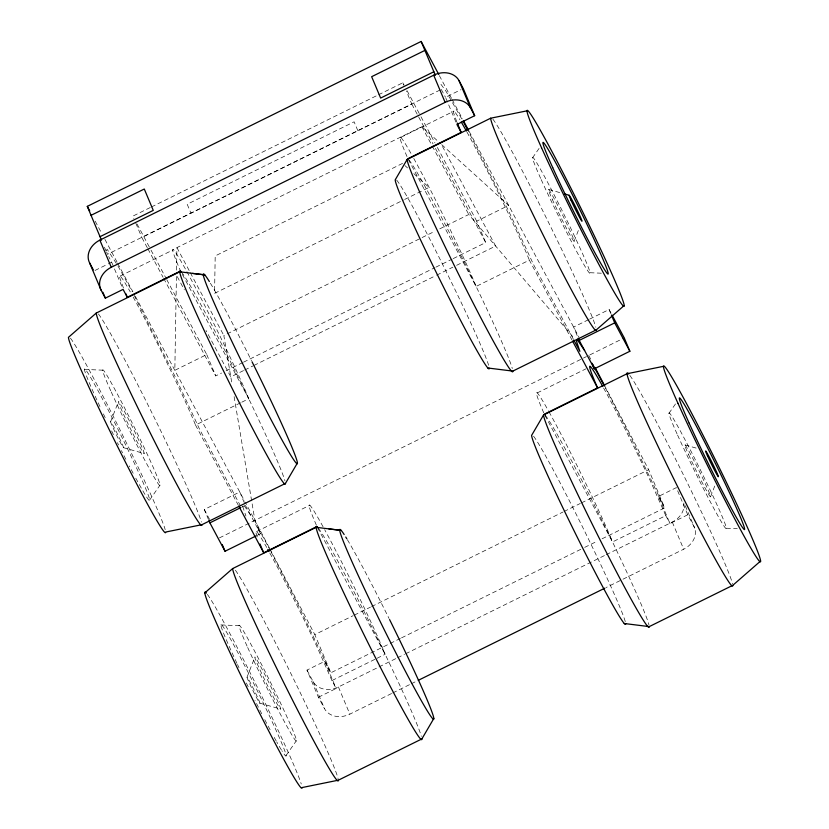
<?xml version="1.0" encoding="UTF-8"?>
<svg xmlns="http://www.w3.org/2000/svg" width="829" height="829" viewBox="0 0 829 829"><rect width="100%" height="100%" fill="white"/><g stroke="black" fill="none" stroke-linecap="round" stroke-linejoin="round"><path stroke-width="0.62" stroke-dasharray="4.14 3.11" d="M176.536 270.088L176.929 247.622L421.857 126.63L440.365 143.417M110.589 421.754L118.412 401.754M247.001 677.262L254.814 657.262M574.186 241.146L578.777 229.384M710.588 496.654L715.189 484.892M106.267 250.804L107.128 249.249L117.303 264.897M149.676 499.991L160.038 485.1M532.55 157.8L540.156 146.878M286.078 755.499L296.45 740.608M668.962 413.308L675.873 403.381M150.236 207.551L132.858 216.141L133.852 218.514M151.396 206.981L377.34 95.356M378.501 94.786L402.832 82.765L404.044 85.035M440.126 89.967L107.438 254.316L106.661 251.975M147.293 247.716L141.842 237.508L411.816 104.133L406.324 91.076M95.034 270.451L107.231 264.42M108.34 263.871L111.666 262.233L108.651 256.575M455.929 122.101L445.505 97.304L461.038 89.636M120.195 276.026L173.427 249.726M400.801 137.396L454.033 111.107M402.542 163.396L215.198 255.943L214.556 293.362L403.505 200.017M404.666 199.447L429.007 187.416L413.132 173.012M231.654 381.951L223.84 335.507L435.111 231.136M439.753 228.845L468.779 214.504L574.497 338.688M166.774 279.674L206.753 354.553L174.826 370.325L176.453 275.083L184.307 289.787M453.266 258.575L485.711 242.545L476.727 221.177L508.664 205.405L441.287 144.256L495.628 246.047L453.991 266.617M163.645 278.347L215.737 375.92L221.53 373.06M226.162 370.77L242.379 362.75M243.539 362.18L434.728 267.736M435.888 267.156L452.106 259.145M243.519 370.594L230.794 376.874L206.038 330.502M244.679 370.024L252.772 366.024M253.923 365.454L435.494 275.756M436.645 275.187L452.841 267.187M133.158 297.051A89.646 3.927 63.7 0 1 195.52 425.059L240.648 402.759M241.809 402.189L248.752 398.759A89.646 3.927 63.7 0 0 192.193 281.466A89.646 3.927 63.7 0 0 180.546 271M410.894 153.303A89.646 3.927 63.7 0 0 407.92 158.681L476.115 286.43L529.358 260.14L571.979 339.983M208.483 519.524L204.276 509.503L239.768 491.97L244.907 504.219M588.486 319.704L573.606 327.051L578.279 338.18M589.626 319.134L609.097 309.518L611.522 314.067M241.944 507.027L244.234 505.887M219.436 537.897L586.445 356.584M589.906 354.874L624.247 337.911M256.607 531.534L309.839 505.234M537.213 392.915L585.813 368.905M257.104 535.41L260.534 533.721L254.917 520.363L245.218 502.198M400.397 638.423L330.854 672.785L314.813 634.62L353.061 615.719M354.221 615.149L370.449 607.139M371.61 606.559L562.87 512.073M564.031 511.503L580.259 503.483M581.419 502.913L648.651 469.701L605.533 387.433M391.578 693.521L349.848 714.132A19.813 16.072 -22.8 0 1 324.522 708.702L318.409 697.251L306.989 670.091L324.73 661.324L330.854 672.785M687.738 514.799L669.987 523.565L658.578 496.405L676.319 487.639L687.738 514.799L693.852 526.249A19.813 16.072 -22.8 0 1 683.687 549.212L606.02 587.585M401.557 637.853L583.554 547.948M584.704 547.378L597.46 541.078M602.092 538.788L664.692 507.866L648.651 469.701M318.409 697.251L336.149 688.484L331.921 680.568L375.9 658.837M377.06 658.267L385.164 654.268A89.646 3.927 63.7 0 0 324.657 529.658M544.933 415.329L612.527 541.948L665.76 515.648L651.449 483.255A89.646 3.927 63.7 0 0 603.398 387.651M306.989 670.091L313.103 681.552A19.813 16.072 -22.8 0 0 338.429 686.972L377.837 667.511M378.998 666.93L396.386 658.34M397.547 657.77L404.5 654.34M405.661 653.76L605.035 555.275M606.196 554.694L672.267 522.052A19.813 16.072 -22.8 0 0 683.79 503.068M392.739 692.951L410.127 684.36M411.277 683.78L417.08 680.92M589.947 272.72L602.082 273.238M84.444 369.402L102.641 370.18M726.359 528.228L737.282 528.695M220.856 624.911L239.053 625.698M548.725 189.437L560.808 192.888M685.137 444.945L697.22 448.396M123.324 447.608A14.539 0.642 63.7 0 0 115.314 429.816A14.539 0.642 63.7 0 0 112.537 426.666A14.539 0.642 63.7 0 0 123.324 447.608L143.863 453.463A29.077 1.275 63.7 0 0 127.853 417.889A29.077 1.275 63.7 0 0 122.298 411.578A29.077 1.275 63.7 0 0 143.863 453.463M259.726 703.116A14.539 0.642 63.7 0 0 251.726 685.334A14.539 0.642 63.7 0 0 248.949 682.174A14.539 0.642 63.7 0 0 259.726 703.116L280.275 708.971A29.077 1.275 63.7 0 0 264.264 673.397A29.077 1.275 63.7 0 0 258.71 667.086A29.077 1.275 63.7 0 0 280.275 708.971M405.029 165.655L407.526 167.924M440.966 84.33L445.878 91.055L462.354 120.008M244.203 505.659L250.762 515.41M117.967 266.016L132.163 291.601M258.192 528.135L270.358 550.518M439.36 75.605L451.525 98.382M452.126 99.521L462.458 118.879M469.152 131.396L579.056 337.279M441.277 89.397L445.505 97.304M658.578 496.405L664.692 507.866M573.171 338.802L533.596 264.679L508.996 211.737L468.385 131.231M665.76 515.648L669.987 523.565M407.07 90.703L420.396 115.666M421.008 116.806L434.935 142.899M437.36 147.438L476.727 221.177M411.816 104.133L433.018 143.842M435.443 148.381L485.711 242.545M421.857 126.63L431.608 144.888M432.22 146.028L468.779 214.504M176.929 247.622L189.717 271.591M190.328 272.731L223.84 335.507M182.37 274.43L248.752 398.759M317.559 527.658L385.164 654.268M137.096 224.079L150.422 249.042M151.023 250.171L166.173 278.534M147.894 248.845L163.033 277.218M95.19 221.167L101.874 233.695M104.92 239.384L117.076 262.161M117.687 263.301L132.878 291.767M135.314 296.316L244.617 501.058M245.374 505.327L260.534 533.721M240.545 506.001L199.758 429.598L175.157 376.656L133.355 293.87M195.52 425.059L238.141 504.902M204.276 509.503L209.737 519.721M588.756 355.444L591.16 360.014M605.388 387.868L630.786 437.432L662.796 504.322M269.29 547.782L254.917 520.363L233.996 395.92M269.891 548.922L314.813 634.62M270.948 551.658L296.948 602.351L328.958 669.241M331.921 680.568L317.611 648.174A89.646 3.927 63.7 0 0 269.56 552.57M609.097 309.518L610.963 313.973M685.262 505.742L694.692 528.177M672.267 522.052L683.687 549.212M402.832 82.765L403.837 85.138M357.817 130.619L354.118 121.811L187.199 204.266L190.898 213.084M206.753 354.553L215.737 375.92M338.429 686.972L349.848 714.132M324.73 661.324L336.149 688.484M135.852 223.26L141.842 237.508M313.103 681.552L324.522 708.702M111.666 262.233L122.588 288.202M104.475 247.26L105.957 250.783M456.789 121.884L453.39 112.267A89.646 3.927 63.7 0 1 459.971 119.822M123.438 287.964L119.552 277.187A89.646 3.927 63.7 0 1 130.288 291.932M242.679 506.312L245.923 516.021M181.406 272.067A118.868 5.212 63.7 0 1 235.467 371.63A118.868 5.212 63.7 0 1 284.927 480.83M98.402 313.953A118.868 5.212 63.7 0 1 152.919 414.873A118.868 5.212 63.7 0 1 201.406 522.094M70.434 338.17A109.355 4.798 63.7 0 1 120.588 431.018A109.355 4.798 63.7 0 1 165.189 529.658M93.718 392.956A73.346 3.212 63.7 0 1 95.812 386.615A73.346 3.212 63.7 0 1 143.106 482.551A73.346 3.212 63.7 0 1 134.992 476.696M133.158 473.266A73.346 3.212 63.7 0 1 129.314 465.971M125.853 459.297A73.346 3.212 63.7 0 1 121.397 450.572M118.557 444.935A73.346 3.212 63.7 0 1 117.428 442.676M113.449 434.655A73.346 3.212 63.7 0 1 110.63 428.904M105.179 417.64A73.346 3.212 63.7 0 1 102.568 412.148M99.946 406.552A73.346 3.212 63.7 0 1 94.257 394.169M210.39 283.228A105.791 4.642 63.7 0 1 251.488 360.688M408.78 159.738A118.868 5.212 63.7 0 1 462.841 259.311A118.868 5.212 63.7 0 1 512.301 368.501M492.83 119.107A118.868 5.212 63.7 0 1 547.347 220.027A118.868 5.212 63.7 0 1 595.823 327.237M396.666 180.121A105.791 4.642 63.7 0 1 444.157 267.487A105.791 4.642 63.7 0 1 488.613 365.257M543.741 412.832A89.646 3.927 63.7 0 1 548.415 410.78M548.985 411.806A89.646 3.927 63.7 0 1 612.527 541.948M413.764 158.432A89.646 3.927 63.7 0 1 476.115 286.43M466.996 132.132A89.646 3.927 63.7 0 1 529.358 260.14M316.367 525.151A89.646 3.927 63.7 0 1 324.025 528.508M257.249 536.902A89.646 3.927 63.7 0 1 266.7 547.441M545.181 415.246A118.868 5.212 63.7 0 1 600.403 517.161A118.868 5.212 63.7 0 1 648.993 625.087M629.833 375.392A118.868 5.212 63.7 0 1 685.894 479.867A118.868 5.212 63.7 0 1 732.515 583.823M533.534 436.189A105.791 4.642 63.7 0 1 582.683 527.254A105.791 4.642 63.7 0 1 625.367 622.019M318.336 528.197A118.868 5.212 63.7 0 1 372.853 629.118A118.868 5.212 63.7 0 1 421.339 736.339M235.405 570.238A118.868 5.212 63.7 0 1 291.466 674.713A118.868 5.212 63.7 0 1 338.087 778.669M207.385 594.393A109.355 4.798 63.7 0 1 256.845 686.205A109.355 4.798 63.7 0 1 301.248 783.996M236.918 663.262A73.346 3.212 63.7 0 1 225.25 630.019A73.346 3.212 63.7 0 1 269.643 716.349A73.346 3.212 63.7 0 1 281.891 750.742M281.363 749.872A73.346 3.212 63.7 0 1 276.793 742.017M276.244 741.043A73.346 3.212 63.7 0 1 273.301 735.717M270.099 729.758A73.346 3.212 63.7 0 1 264.005 718.173M261.726 713.748A73.346 3.212 63.7 0 1 258.938 708.308M258.379 707.199A73.346 3.212 63.7 0 1 254.969 700.443M248.161 686.713A73.346 3.212 63.7 0 1 245.384 681.013M238.98 667.656A73.346 3.212 63.7 0 1 237.477 664.464M347.351 539.658A105.791 4.642 63.7 0 1 389.019 618.444M111.273 391.972A64.548 2.829 63.7 0 0 159.147 484.955A64.548 2.829 63.7 0 0 123.594 405.992A64.548 2.829 63.7 0 0 111.273 391.972M541.192 179.592A64.548 2.829 63.7 0 0 589.056 272.575A64.548 2.829 63.7 0 0 553.513 193.613A64.548 2.829 63.7 0 0 541.192 179.592M552.218 199.188A29.077 1.275 63.7 0 0 573.782 241.084A29.077 1.275 63.7 0 0 557.762 205.509A29.077 1.275 63.7 0 0 552.218 199.188M677.594 435.101A64.548 2.829 63.7 0 0 725.468 528.083A64.548 2.829 63.7 0 0 689.915 449.121A64.548 2.829 63.7 0 0 677.594 435.101M688.619 454.706A29.077 1.275 63.7 0 0 710.184 496.592A29.077 1.275 63.7 0 0 694.174 461.017A29.077 1.275 63.7 0 0 688.619 454.706M247.684 647.49A64.548 2.829 63.7 0 0 295.549 740.473A64.548 2.829 63.7 0 0 260.005 661.501A64.548 2.829 63.7 0 0 247.684 647.49"/><path stroke-width="1.24" d="M526.912 110.858L490.654 118.215L407.132 159.479L395.195 179.883A105.791 4.642 63.7 0 0 442.769 285.559A105.791 4.642 63.7 0 0 489.276 368.221M203.323 274.679L179.758 271.808L96.237 313.072L68.434 337.351A109.355 4.798 63.7 0 0 117.604 446.593A109.355 4.798 63.7 0 0 165.676 532.042L201.934 524.684L285.456 483.421L297.393 463.017M663.324 366.366L627.066 373.724L543.544 414.987L531.607 435.391A105.791 4.642 63.7 0 0 579.181 541.068A105.791 4.642 63.7 0 0 625.677 623.729M206.359 593.098A109.355 4.798 63.7 0 0 247.664 689.293A109.355 4.798 63.7 0 0 302.088 787.55L338.346 780.193L421.868 738.929L433.805 718.525M204.846 592.859L232.638 568.58L316.17 527.317L339.724 530.187M487.804 367.993L512.83 371.102L596.362 329.838L624.154 305.549M624.216 623.501L649.242 626.61L732.763 585.347L760.566 561.057M101.511 240.203L87.294 206.369L421.132 41.45L438.759 74.465M91.055 215.312L144.287 189.022L153.261 210.379L100.029 236.679M424.894 50.393L371.651 76.693L380.635 98.06L433.868 71.76M180.546 271L127.314 297.3L123.086 289.383L105.345 298.15L101.117 290.233L89.698 263.083A19.813 16.072 -22.8 0 1 99.863 240.12L433.702 75.201A19.813 16.072 -22.8 0 1 459.028 80.631L463.256 88.548L474.665 115.697L456.924 124.464L461.152 132.381L407.92 158.681M101.117 290.233A19.813 16.072 -22.8 0 1 111.283 267.28L445.121 102.361A19.813 16.072 -22.8 0 1 470.447 107.78L474.665 115.697M255.954 535.98L225.042 551.244L209.892 522.861L240.804 507.586M612.123 315.196L624.247 337.911L629.864 351.268L594.372 368.801L579.212 340.408L614.703 322.875L611.429 315.082M238.752 506.042L263.715 552.808L316.958 526.508M544.321 414.189L597.564 387.889A89.646 3.927 63.7 0 1 602.807 386.563M418.241 680.35L604.859 588.155M192.483 273.415L204.784 274.907M328.885 528.923L341.196 530.415M564.435 193.913L569.274 195.292M584.6 350.491L577.378 339.838L576.518 341.393L579.865 351.341L573.772 339.942M462.965 121.117L467.784 130.091M592.642 364.325L604.196 385.599M614.703 322.875L629.864 351.268M463.68 121.148L468.54 130.257M572.59 341.123L597.564 387.889M87.294 206.369L89.719 210.929M89.698 263.083L93.325 269.86M595.346 368.014L604.932 386.293M592.03 363.216L594.372 368.801M578.279 338.18L579.212 340.408M459.028 80.631L470.447 107.78M421.132 41.45L435.349 75.284M433.702 75.201L445.121 102.361M99.863 240.12L111.283 267.28M222.245 544.57L225.042 551.244M208.949 520.633L209.892 522.861M102.858 292.243L105.345 298.15M457.276 123.044L461.152 132.381M125.863 293.798L127.314 297.3M285.456 483.421A118.868 5.212 63.7 0 1 226.307 376.615A118.868 5.212 63.7 0 1 181.406 272.067M201.934 524.684A118.868 5.212 63.7 0 1 149.686 431.805A118.868 5.212 63.7 0 1 96.237 313.072M252.047 361.807A105.791 4.642 63.7 0 1 296.502 463.38A105.791 4.642 63.7 0 1 234.068 345.994A105.791 4.642 63.7 0 1 209.354 281.539M512.83 371.102A118.868 5.212 63.7 0 1 460.582 278.212A118.868 5.212 63.7 0 1 407.132 159.479M596.362 329.838A118.868 5.212 63.7 0 1 544.104 236.949A118.868 5.212 63.7 0 1 490.654 118.215M461.266 122.018A89.646 3.927 63.7 0 1 466.395 131.055M263.715 552.808A89.646 3.927 63.7 0 1 260.005 544.031M267.808 549.409A89.646 3.927 63.7 0 1 268.969 551.482M649.242 626.61A118.868 5.212 63.7 0 1 596.994 533.721A118.868 5.212 63.7 0 1 543.544 414.987M732.763 585.347A118.868 5.212 63.7 0 1 673.614 478.54A118.868 5.212 63.7 0 1 628.714 373.983M421.868 738.929A118.868 5.212 63.7 0 1 362.719 632.123A118.868 5.212 63.7 0 1 317.818 527.576M338.346 780.193A118.868 5.212 63.7 0 1 286.088 687.314A118.868 5.212 63.7 0 1 232.638 568.58M389.578 619.574A105.791 4.642 63.7 0 1 432.997 718.95A105.791 4.642 63.7 0 1 372.335 605.367A105.791 4.642 63.7 0 1 344.159 534.529M345.766 537.047A105.791 4.642 63.7 0 1 346.802 538.746M541.544 147.78A109.355 4.798 63.7 0 0 622.641 305.31A109.355 4.798 63.7 0 0 562.414 171.52A109.355 4.798 63.7 0 0 541.544 147.78M552.736 167.676A73.346 3.212 63.7 0 0 607.129 273.342A73.346 3.212 63.7 0 0 566.735 183.603A73.346 3.212 63.7 0 0 552.736 167.676M571.015 200.172A14.539 0.642 63.7 0 0 581.792 221.115A14.539 0.642 63.7 0 0 573.792 203.333A14.539 0.642 63.7 0 0 571.015 200.172M677.956 403.288A109.355 4.798 63.7 0 0 759.053 560.818A109.355 4.798 63.7 0 0 698.826 427.039A109.355 4.798 63.7 0 0 677.956 403.288M689.148 423.184A73.346 3.212 63.7 0 0 743.54 528.85A73.346 3.212 63.7 0 0 703.147 439.111A73.346 3.212 63.7 0 0 689.148 423.184M707.427 455.681A14.539 0.642 63.7 0 0 718.204 476.623A14.539 0.642 63.7 0 0 710.194 458.841A14.539 0.642 63.7 0 0 707.427 455.681"/></g></svg>
